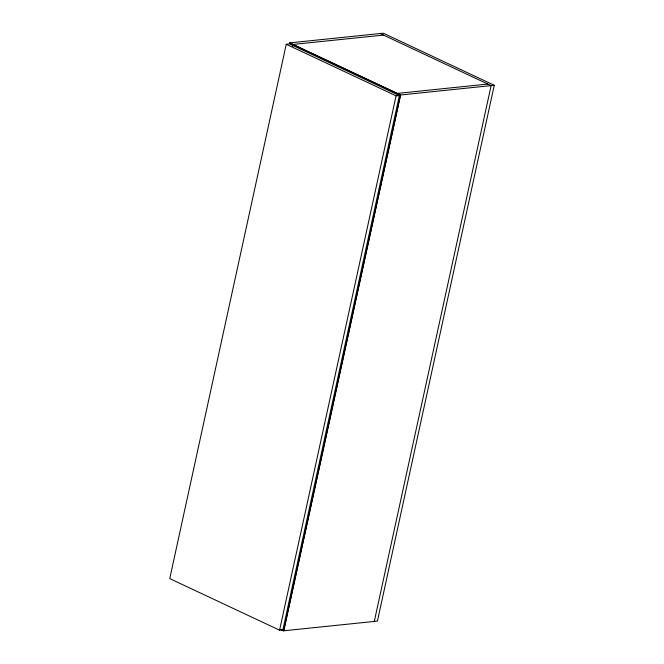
<?xml version="1.0" encoding="UTF-8"?>
<svg xmlns="http://www.w3.org/2000/svg" width="664" height="664" viewBox="0 0 664 664"><rect width="100%" height="100%" fill="white"/><g stroke="black" fill="none" stroke-linecap="round" stroke-linejoin="round"><path stroke-width="1" d="M286.259 44.264L169.752 578.61L279.569 630.186L282.872 629.846L399.379 95.5L289.562 43.924L286.259 44.264L396.076 95.84L399.379 95.5M292.401 46.488L292.841 44.463L383.526 35.084M292.575 46.472L293.015 44.438M279.569 630.186L396.076 95.84M283.611 630.8L400.433 94.993L494.248 85.299L377.426 621.106L283.611 630.8L281.121 629.63M374.297 621.429L491.119 85.623L380.198 33.524M397.113 93.433L487.791 84.054M494.248 85.299L383.319 33.2L289.512 42.894L400.433 94.993M289.687 42.878L400.608 94.977L283.785 630.783L281.287 629.613"/></g></svg>
